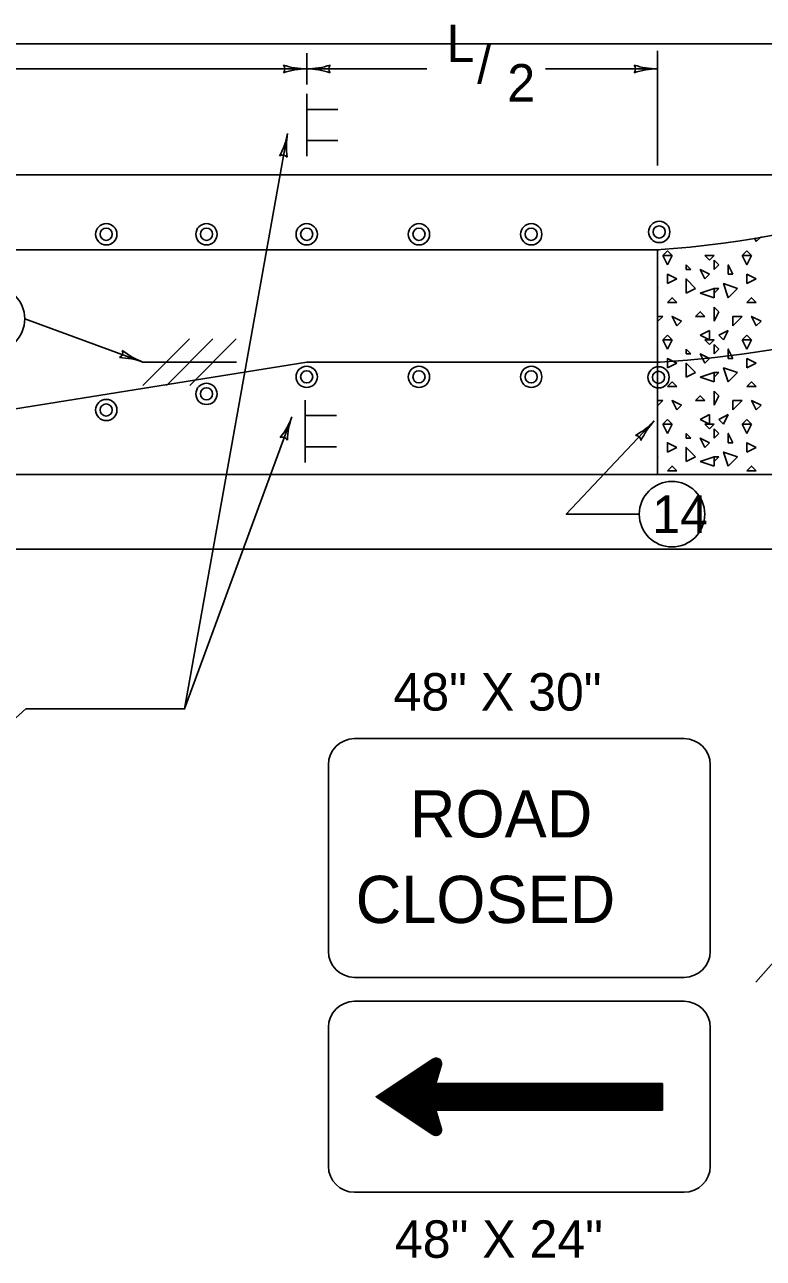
# Model space of a CAD drawing. Extents: x 1001.8 to 1053.4, y 1000.5 to 1021.5.
# Drawn here: x 1023.17 to 1027.12, y 1008.97 to 1015.56 of the extents above; entities that cross this region are included whole.
import ezdxf

# ---------------------------------------------------------------- set-up
doc = ezdxf.new("R2010")
doc.units = 0
doc.layers.add('Level 1', color=7, linetype='Continuous')

msp = doc.modelspace()

# ---------------------------------------------------------------- linework, layer by layer
at = {"layer": 'Level 1'}
for p, q in [((1007.25, 1015.4546), (1029.4498, 1015.4546)), ((1024.6763, 1015.4046), (1024.6763, 1015.2379)), ((1026.5513, 1014.8046), (1026.5513, 1015.4178)), ((1022.8479, 1015.3213), (1024.6763, 1015.3213)), ((1024.6763, 1015.3213), (1025.318, 1015.3213)), ((1025.9525, 1015.3213), (1026.5513, 1015.3213)), ((1024.6763, 1015.1879), (1024.6763, 1014.8546)), ((1024.6763, 1015.1046), (1024.843, 1015.1046)), ((1024.6763, 1014.9379), (1024.843, 1014.9379)), ((1007.25, 1014.7546), (1028.2417, 1014.7546)), ((1027.0793, 1014.3985), (1027.1043, 1014.4235)), ((1007.25, 1014.3546), (1026.5603, 1014.3546)), ((1026.5296, 1014.3535), (1026.5603, 1014.3546)), ((1026.5513, 1013.1546), (1026.5513, 1014.3548)), ((1026.6043, 1014.3485), (1026.5793, 1014.3235)), ((1026.6043, 1014.3485), (1026.6293, 1014.3235)), ((1027.0293, 1014.3485), (1027.0043, 1014.3235)), ((1027.0293, 1014.3485), (1027.0543, 1014.3235)), ((1026.5793, 1014.3235), (1026.6293, 1014.3235)), ((1026.5793, 1014.3235), (1026.6043, 1014.2735)), ((1026.5793, 1014.3235), (1026.6293, 1014.3235)), ((1026.6293, 1014.3235), (1026.6043, 1014.2735)), ((1026.7043, 1014.2735), (1026.7043, 1014.2485)), ((1026.7293, 1014.2485), (1026.7043, 1014.2735)), ((1026.8043, 1014.3235), (1026.8293, 1014.2985)), ((1026.8543, 1014.3235), (1026.8043, 1014.3235)), ((1026.8293, 1014.2985), (1026.8543, 1014.3235)), ((1026.8793, 1014.2735), (1026.8543, 1014.2985)), ((1026.8543, 1014.2985), (1026.8543, 1014.2485)), ((1026.8543, 1014.2485), (1026.8793, 1014.2735)), ((1027.0043, 1014.3235), (1027.0543, 1014.3235)), ((1027.0043, 1014.3235), (1027.0293, 1014.2735)), ((1027.0043, 1014.3235), (1027.0543, 1014.3235)), ((1027.0543, 1014.3235), (1027.0293, 1014.2735)), ((1026.7043, 1014.2485), (1026.7293, 1014.2485)), ((1026.8043, 1014.1985), (1026.8293, 1014.2235)), ((1026.9293, 1014.2235), (1026.9543, 1014.2235)), ((1026.5513, 1014.1456), (1026.5543, 1014.1485)), ((1026.6043, 1014.1735), (1026.6543, 1014.1985)), ((1026.7043, 1014.1235), (1026.7543, 1014.1485)), ((1026.7793, 1014.1235), (1026.8543, 1014.1485)), ((1026.8543, 1014.1485), (1026.8543, 1014.0985)), ((1026.8543, 1014.1485), (1026.8543, 1014.1235)), ((1026.8543, 1014.1235), (1026.8793, 1014.1485)), ((1026.8793, 1014.1485), (1026.8543, 1014.1485)), ((1026.9293, 1014.0985), (1026.9793, 1014.1485)), ((1027.0293, 1014.1735), (1027.0793, 1014.1985)), ((1026.8543, 1014.0985), (1026.7793, 1014.1235)), ((1026.6043, 1014.0735), (1026.6543, 1014.0735)), ((1026.8543, 1014.0485), (1026.8793, 1014.0235)), ((1026.8543, 1013.9735), (1026.8543, 1014.0485)), ((1026.8793, 1014.0235), (1026.8543, 1013.9735)), ((1027.0293, 1014.0735), (1027.0793, 1014.0735)), ((1026.5513, 1013.9706), (1026.5793, 1013.9985)), ((1026.6543, 1013.9485), (1026.6793, 1013.9735)), ((1026.7543, 1013.9985), (1026.8043, 1013.9985)), ((1026.9543, 1013.9485), (1027.0043, 1013.9985)), ((1027.0793, 1013.9485), (1027.1043, 1013.9735)), ((1023.801, 1013.6296), (1024.0497, 1013.8783)), ((1023.926, 1013.6296), (1024.1747, 1013.8783)), ((1024.051, 1013.6296), (1024.2997, 1013.8783)), ((1026.6043, 1013.8985), (1026.5793, 1013.8735)), ((1026.6043, 1013.8985), (1026.6293, 1013.8735)), ((1026.8293, 1013.9235), (1026.7793, 1013.8985)), ((1026.7793, 1013.8985), (1026.8293, 1013.8735)), ((1026.8293, 1013.8735), (1026.8293, 1013.9235)), ((1026.9293, 1013.9235), (1026.8793, 1013.8985)), ((1026.8793, 1013.8985), (1026.9043, 1013.8735)), ((1026.9043, 1013.8735), (1026.9293, 1013.9235)), ((1027.0293, 1013.8985), (1027.0043, 1013.8735)), ((1027.0293, 1013.8985), (1027.0543, 1013.8735)), ((1026.5793, 1013.8735), (1026.6293, 1013.8735)), ((1026.5793, 1013.8735), (1026.6043, 1013.8235)), ((1026.5793, 1013.8735), (1026.6293, 1013.8735)), ((1026.6293, 1013.8735), (1026.6043, 1013.8235)), ((1026.7043, 1013.8235), (1026.7043, 1013.7985)), ((1026.7293, 1013.7985), (1026.7043, 1013.8235)), ((1026.8043, 1013.8735), (1026.8293, 1013.8485)), ((1026.8543, 1013.8735), (1026.8043, 1013.8735)), ((1026.8293, 1013.8485), (1026.8543, 1013.8735)), ((1026.8793, 1013.8235), (1026.8543, 1013.8485)), ((1026.8543, 1013.8485), (1026.8543, 1013.7985)), ((1026.8543, 1013.7985), (1026.8793, 1013.8235)), ((1027.0043, 1013.8735), (1027.0543, 1013.8735)), ((1027.0043, 1013.8735), (1027.0293, 1013.8235)), ((1027.0043, 1013.8735), (1027.0543, 1013.8735)), ((1027.0543, 1013.8735), (1027.0293, 1013.8235)), ((1020.9263, 1013.1546), (1024.6763, 1013.7546)), ((1023.801, 1013.7546), (1024.301, 1013.7546)), ((1023.801, 1013.7546), (1024.301, 1013.7546)), ((1026.5654, 1013.7546), (1024.6763, 1013.7546)), ((1026.6043, 1013.7235), (1026.6543, 1013.7485)), ((1026.7043, 1013.7985), (1026.7293, 1013.7985)), ((1026.8043, 1013.7485), (1026.8293, 1013.7735)), ((1026.9293, 1013.7735), (1026.9543, 1013.7735)), ((1027.0293, 1013.7235), (1027.0793, 1013.7485)), ((1026.5513, 1013.6956), (1026.5543, 1013.6985)), ((1026.7043, 1013.6735), (1026.7543, 1013.6985)), ((1026.7793, 1013.6735), (1026.8543, 1013.6985)), ((1026.8543, 1013.6985), (1026.8543, 1013.6485)), ((1026.8543, 1013.6985), (1026.8543, 1013.6735)), ((1026.8543, 1013.6735), (1026.8793, 1013.6985)), ((1026.8793, 1013.6985), (1026.8543, 1013.6985)), ((1026.9293, 1013.6485), (1026.9793, 1013.6985)), ((1026.6043, 1013.6235), (1026.6543, 1013.6235)), ((1026.8543, 1013.6485), (1026.7793, 1013.6735)), ((1027.0293, 1013.6235), (1027.0793, 1013.6235)), ((1024.6681, 1013.5518), (1024.6681, 1013.2184)), ((1026.5513, 1013.5206), (1026.5793, 1013.5485)), ((1026.7543, 1013.5485), (1026.8043, 1013.5485)), ((1026.8543, 1013.5985), (1026.8793, 1013.5735)), ((1026.8543, 1013.5235), (1026.8543, 1013.5985)), ((1026.8793, 1013.5735), (1026.8543, 1013.5235)), ((1026.9543, 1013.4985), (1027.0043, 1013.5485)), ((1026.6543, 1013.4985), (1026.6793, 1013.5235)), ((1027.0793, 1013.4985), (1027.1043, 1013.5235)), ((1024.0236, 1011.9013), (1024.5968, 1013.4614)), ((1024.6681, 1013.4684), (1024.8348, 1013.4684)), ((1026.6043, 1013.4485), (1026.5793, 1013.4235)), ((1026.5793, 1013.4235), (1026.6293, 1013.4235)), ((1026.5793, 1013.4235), (1026.6043, 1013.3735)), ((1026.5793, 1013.4235), (1026.6293, 1013.4235)), ((1026.6043, 1013.4485), (1026.6293, 1013.4235)), ((1026.6293, 1013.4235), (1026.6043, 1013.3735)), ((1026.8293, 1013.4735), (1026.7793, 1013.4485)), ((1026.7793, 1013.4485), (1026.8293, 1013.4235)), ((1026.8043, 1013.4235), (1026.8293, 1013.3985)), ((1026.8543, 1013.4235), (1026.8043, 1013.4235)), ((1026.8293, 1013.4235), (1026.8293, 1013.4735)), ((1026.8293, 1013.3985), (1026.8543, 1013.4235)), ((1026.9293, 1013.4735), (1026.8793, 1013.4485)), ((1026.8793, 1013.4485), (1026.9043, 1013.4235)), ((1026.9043, 1013.4235), (1026.9293, 1013.4735)), ((1027.0293, 1013.4485), (1027.0043, 1013.4235)), ((1027.0043, 1013.4235), (1027.0543, 1013.4235)), ((1027.0043, 1013.4235), (1027.0293, 1013.3735)), ((1027.0043, 1013.4235), (1027.0543, 1013.4235)), ((1027.0293, 1013.4485), (1027.0543, 1013.4235)), ((1027.0543, 1013.4235), (1027.0293, 1013.3735)), ((1026.7043, 1013.3735), (1026.7043, 1013.3485)), ((1026.7293, 1013.3485), (1026.7043, 1013.3735)), ((1026.8793, 1013.3735), (1026.8543, 1013.3985)), ((1026.8543, 1013.3985), (1026.8543, 1013.3485)), ((1026.8543, 1013.3485), (1026.8793, 1013.3735)), ((1024.6681, 1013.3018), (1024.8348, 1013.3018)), ((1026.6043, 1013.2735), (1026.6543, 1013.2985)), ((1026.7043, 1013.3485), (1026.7293, 1013.3485)), ((1026.8043, 1013.2985), (1026.8293, 1013.3235)), ((1026.9293, 1013.3235), (1026.9543, 1013.3235)), ((1027.0293, 1013.2735), (1027.0793, 1013.2985)), ((1026.5513, 1013.2456), (1026.5543, 1013.2485)), ((1026.7043, 1013.2235), (1026.7543, 1013.2485)), ((1026.7793, 1013.2235), (1026.8543, 1013.2485)), ((1026.8543, 1013.1985), (1026.7793, 1013.2235)), ((1026.8543, 1013.2485), (1026.8543, 1013.1985)), ((1026.8543, 1013.2485), (1026.8543, 1013.2235)), ((1026.8543, 1013.2235), (1026.8793, 1013.2485)), ((1026.8793, 1013.2485), (1026.8543, 1013.2485)), ((1026.9293, 1013.1985), (1026.9793, 1013.2485)), ((1007.25, 1013.1546), (1026.5513, 1013.1546)), ((1028.8064, 1013.1546), (1026.5513, 1013.1546)), ((1026.6043, 1013.1735), (1026.6543, 1013.1735)), ((1027.0293, 1013.1735), (1027.0793, 1013.1735)), ((1007.25, 1012.7546), (1035.25, 1012.7546)), ((1025.047, 1009.8288), (1025.3504, 1010.0302)), ((1025.2893, 1009.9895), (1025.3755, 1009.9323)), ((1025.2936, 1009.9924), (1025.377, 1009.937)), ((1025.2979, 1009.9952), (1025.3785, 1009.9418)), ((1025.3023, 1009.9981), (1025.3799, 1009.9466)), ((1025.3066, 1010.001), (1025.3814, 1009.9513)), ((1025.3109, 1010.0038), (1025.3829, 1009.9561)), ((1025.3153, 1010.0067), (1025.3844, 1009.9608)), ((1025.3196, 1010.0096), (1025.3859, 1009.9656)), ((1025.3239, 1010.0125), (1025.3874, 1009.9703)), ((1025.3283, 1010.0153), (1025.3889, 1009.9752)), ((1025.3326, 1010.0182), (1025.3903, 1009.9798)), ((1025.3369, 1010.0211), (1025.3918, 1009.9846)), ((1025.3413, 1010.024), (1025.3933, 1009.9893)), ((1025.3455, 1010.0268), (1025.3949, 1009.9941)), ((1025.3498, 1010.0298), (1025.3963, 1009.9989)), ((1025.3545, 1010.0323), (1025.3968, 1010.0043)), ((1025.3603, 1010.0343), (1025.3964, 1010.0103)), ((1025.3655, 1009.9005), (1025.3955, 1009.9962)), ((1025.3678, 1010.035), (1025.3942, 1010.0175)), ((1025.1898, 1009.9234), (1025.3655, 1009.8068)), ((1025.1942, 1009.9263), (1025.3655, 1009.8126)), ((1025.1984, 1009.9293), (1025.3655, 1009.8183)), ((1025.2028, 1009.9321), (1025.3655, 1009.8241)), ((1025.2071, 1009.9349), (1025.3655, 1009.8298)), ((1025.2114, 1009.9378), (1025.3655, 1009.8355)), ((1025.2158, 1009.9408), (1025.3655, 1009.8413)), ((1025.2201, 1009.9436), (1025.3655, 1009.847)), ((1025.2244, 1009.9464), (1025.3655, 1009.8528)), ((1025.2287, 1009.9493), (1025.3655, 1009.8586)), ((1025.2331, 1009.9522), (1025.3655, 1009.8643)), ((1025.2374, 1009.9551), (1025.3655, 1009.8701)), ((1025.2417, 1009.9579), (1025.3655, 1009.8758)), ((1025.246, 1009.9608), (1025.3655, 1009.8815)), ((1025.2504, 1009.9637), (1025.3655, 1009.8873)), ((1025.2548, 1009.9666), (1025.3655, 1009.893)), ((1025.259, 1009.9693), (1025.3655, 1009.8988)), ((1025.2633, 1009.9723), (1025.3665, 1009.9038)), ((1025.2677, 1009.9752), (1025.3681, 1009.9085)), ((1025.272, 1009.9781), (1025.3695, 1009.9133)), ((1025.2763, 1009.9808), (1025.371, 1009.918)), ((1025.2806, 1009.9838), (1025.3725, 1009.9228)), ((1025.285, 1009.9867), (1025.3739, 1009.9276)), ((1025.0903, 1009.8575), (1025.3968, 1009.6541)), ((1025.0946, 1009.8603), (1025.3957, 1009.6605)), ((1025.0989, 1009.8632), (1025.3935, 1009.6678)), ((1025.1033, 1009.8661), (1025.3913, 1009.6749)), ((1025.1077, 1009.8689), (1025.3889, 1009.6823)), ((1025.112, 1009.8718), (1025.3867, 1009.6895)), ((1025.1163, 1009.8747), (1025.3844, 1009.6967)), ((1025.1206, 1009.8775), (1025.3821, 1009.704)), ((1025.1249, 1009.8805), (1025.3798, 1009.7113)), ((1025.1293, 1009.8833), (1025.3776, 1009.7184)), ((1025.1336, 1009.8861), (1025.3753, 1009.7257)), ((1025.1379, 1009.889), (1025.3731, 1009.733)), ((1025.1423, 1009.8918), (1025.3708, 1009.7403)), ((1025.1465, 1009.8948), (1025.3685, 1009.7475)), ((1025.1508, 1009.8976), (1025.3663, 1009.7548)), ((1025.1552, 1009.9005), (1025.3655, 1009.7609)), ((1025.1595, 1009.9034), (1025.3655, 1009.7667)), ((1025.1639, 1009.9063), (1025.3655, 1009.7724)), ((1025.1682, 1009.9091), (1025.3655, 1009.7782)), ((1025.1724, 1009.912), (1025.3655, 1009.7839)), ((1025.1768, 1009.9148), (1025.3655, 1009.7897)), ((1025.1812, 1009.9178), (1025.3655, 1009.7954)), ((1025.1855, 1009.9205), (1025.3655, 1009.8012)), ((1025.3655, 1009.9005), (1026.5779, 1009.9005)), ((1025.3655, 1009.757), (1025.3655, 1009.9005)), ((1025.3655, 1009.8958), (1026.5779, 1009.8958)), ((1025.3655, 1009.891), (1026.5779, 1009.891)), ((1025.3655, 1009.8861), (1026.5779, 1009.8861)), ((1025.3655, 1009.8814), (1026.5779, 1009.8814)), ((1025.3655, 1009.8766), (1026.5779, 1009.8766)), ((1025.3655, 1009.867), (1026.5779, 1009.867)), ((1025.3655, 1009.8622), (1026.5779, 1009.8622)), ((1025.3655, 1009.8575), (1026.5779, 1009.8575)), ((1025.3683, 1009.8723), (1026.5808, 1009.8723)), ((1026.5779, 1009.757), (1026.5779, 1009.9005)), ((1025.047, 1009.8288), (1025.3504, 1009.6274)), ((1025.0513, 1009.8317), (1025.3666, 1009.6224)), ((1025.0558, 1009.8345), (1025.3739, 1009.6233)), ((1025.06, 1009.8374), (1025.3797, 1009.6253)), ((1025.0643, 1009.8402), (1025.3843, 1009.6279)), ((1025.0686, 1009.8431), (1025.3881, 1009.6312)), ((1025.073, 1009.8459), (1025.3913, 1009.6348)), ((1025.0773, 1009.8488), (1025.3937, 1009.6389)), ((1025.0817, 1009.8517), (1025.3955, 1009.6434)), ((1025.0859, 1009.8546), (1025.3966, 1009.6484)), ((1025.3655, 1009.8527), (1026.5779, 1009.8527)), ((1025.3655, 1009.8478), (1026.5779, 1009.8478)), ((1025.3655, 1009.8431), (1026.5779, 1009.8431)), ((1025.3655, 1009.8383), (1026.5779, 1009.8383)), ((1025.3655, 1009.8336), (1026.5779, 1009.8336)), ((1025.3655, 1009.8288), (1026.5779, 1009.8288)), ((1025.3655, 1009.8239), (1026.5779, 1009.8239)), ((1025.3655, 1009.8192), (1026.5779, 1009.8192)), ((1025.3655, 1009.8144), (1026.5786, 1009.8144)), ((1025.3655, 1009.8096), (1026.5779, 1009.8096)), ((1025.3655, 1009.8048), (1026.5779, 1009.8048)), ((1025.3655, 1009.8), (1026.5779, 1009.8)), ((1025.3655, 1009.7953), (1026.5779, 1009.7953)), ((1025.3655, 1009.7904), (1026.5779, 1009.7904)), ((1025.3655, 1009.7857), (1026.5779, 1009.7857)), ((1025.3655, 1009.7809), (1026.5779, 1009.7809)), ((1025.3655, 1009.7761), (1026.5779, 1009.7761)), ((1025.3655, 1009.7713), (1026.5779, 1009.7713)), ((1025.3655, 1009.7665), (1026.5779, 1009.7665)), ((1025.3655, 1009.7618), (1026.5779, 1009.7618)), ((1025.3655, 1009.757), (1026.5779, 1009.757)), ((1025.3655, 1009.757), (1025.3955, 1009.6613))]:
    msp.add_line(p, q, dxfattribs=at)
for points in [[(1024.5738, 1014.9756), (1024.0236, 1011.9013), (1023.1753, 1011.9013), (1022.4874, 1011.2819)], [(1027.0793, 1014.3985), (1027.0697, 1014.4177)], [(1027.1034, 1014.4239), (1027.1043, 1014.4235)], [(1026.9293, 1014.2235), (1026.9293, 1014.2735), (1026.9543, 1014.2235)], [(1026.6043, 1014.1735), (1026.6043, 1014.2235), (1026.6543, 1014.1985)], [(1026.8043, 1014.1985), (1026.7793, 1014.2485), (1026.8293, 1014.2235)], [(1027.0293, 1014.1735), (1027.0293, 1014.2235), (1027.0793, 1014.1985)], [(1026.5513, 1014.1495), (1026.5543, 1014.1485)], [(1026.7043, 1014.1235), (1026.7043, 1014.1985), (1026.7543, 1014.1485)], [(1026.9293, 1014.0985), (1026.9043, 1014.1735), (1026.9793, 1014.1485)], [(1026.6043, 1014.0735), (1026.6293, 1014.0985), (1026.6543, 1014.0735)], [(1027.0293, 1014.0735), (1027.0543, 1014.0985), (1027.0793, 1014.0735)], [(1026.7543, 1013.9985), (1026.7793, 1014.0235), (1026.8043, 1013.9985)], [(1023.1688, 1013.9854), (1023.801, 1013.7546)], [(1026.5513, 1013.9985), (1026.5793, 1013.9985)], [(1026.6543, 1013.9485), (1026.6293, 1013.9985), (1026.6793, 1013.9735)], [(1026.9543, 1013.9485), (1026.9543, 1013.9985), (1027.0043, 1013.9985)], [(1027.0793, 1013.9485), (1027.0543, 1013.9985), (1027.1043, 1013.9735)], [(1026.9293, 1013.7735), (1026.9293, 1013.8235), (1026.9543, 1013.7735)], [(1026.6043, 1013.7235), (1026.6043, 1013.7735), (1026.6543, 1013.7485)], [(1026.7043, 1013.6735), (1026.7043, 1013.7485), (1026.7543, 1013.6985)], [(1026.8043, 1013.7485), (1026.7793, 1013.7985), (1026.8293, 1013.7735)], [(1027.0293, 1013.7235), (1027.0293, 1013.7735), (1027.0793, 1013.7485)], [(1026.5513, 1013.6995), (1026.5543, 1013.6985)], [(1026.9293, 1013.6485), (1026.9043, 1013.7235), (1026.9793, 1013.6985)], [(1026.6043, 1013.6235), (1026.6293, 1013.6485), (1026.6543, 1013.6235)], [(1027.0293, 1013.6235), (1027.0543, 1013.6485), (1027.0793, 1013.6235)], [(1026.5513, 1013.5485), (1026.5793, 1013.5485)], [(1026.6543, 1013.4985), (1026.6293, 1013.5485), (1026.6793, 1013.5235)], [(1026.7543, 1013.5485), (1026.7793, 1013.5735), (1026.8043, 1013.5485)], [(1026.9543, 1013.4985), (1026.9543, 1013.5485), (1027.0043, 1013.5485)], [(1027.0793, 1013.4985), (1027.0543, 1013.5485), (1027.1043, 1013.5235)], [(1027.0758, 1010.4408), (1028.2482, 1011.7662), (1027.7188, 1011.7662), (1028.9668, 1013.5839)], [(1026.4535, 1012.9417), (1026.0637, 1012.9417), (1026.5338, 1013.4398)], [(1026.9293, 1013.3235), (1026.9293, 1013.3735), (1026.9543, 1013.3235)], [(1026.6043, 1013.2735), (1026.6043, 1013.3235), (1026.6543, 1013.2985)], [(1026.7043, 1013.2235), (1026.7043, 1013.2985), (1026.7543, 1013.2485)], [(1026.8043, 1013.2985), (1026.7793, 1013.3485), (1026.8293, 1013.3235)], [(1027.0293, 1013.2735), (1027.0293, 1013.3235), (1027.0793, 1013.2985)], [(1026.5513, 1013.2495), (1026.5543, 1013.2485)], [(1026.9293, 1013.1985), (1026.9043, 1013.2735), (1026.9793, 1013.2485)], [(1026.6043, 1013.1735), (1026.6293, 1013.1985), (1026.6543, 1013.1735)], [(1027.0293, 1013.1735), (1027.0543, 1013.1985), (1027.0793, 1013.1735)], [(1024.9319, 1011.7424), (1026.6931, 1011.7424)], [(1024.7919, 1010.6067), (1024.7919, 1011.6024)], [(1026.8331, 1011.6024), (1026.8331, 1010.6067)], [(1024.9319, 1010.4667), (1026.6931, 1010.4667)], [(1024.9318, 1010.339), (1026.693, 1010.339)], [(1024.7918, 1010.199), (1024.7918, 1009.4584)], [(1026.833, 1009.4584), (1026.833, 1010.199)], [(1024.9318, 1009.3184), (1026.693, 1009.3184)]]:
    msp.add_lwpolyline(points, dxfattribs=at)
for points in [[(1025.3504, 1009.6274), (1025.047, 1009.8288), (1025.3504, 1010.0302), (1025.3587, 1010.0339), (1025.3634, 1010.0348), (1025.3718, 1010.0347), (1025.3794, 1010.0323), (1025.3863, 1010.0279), (1025.3905, 1010.0236), (1025.3936, 1010.0188), (1025.3953, 1010.0146), (1025.3967, 1010.0083), (1025.3967, 1010.0022), (1025.3959, 1009.9978), (1025.3955, 1009.9962), (1025.3655, 1009.9005), (1025.3655, 1009.757), (1025.3955, 1009.6613), (1025.3968, 1009.6549), (1025.3966, 1009.6485), (1025.3955, 1009.6434), (1025.3937, 1009.6389), (1025.3913, 1009.6348), (1025.3881, 1009.6312), (1025.3843, 1009.6279), (1025.3797, 1009.6253), (1025.3739, 1009.6233), (1025.3666, 1009.6224), (1025.3595, 1009.6234), (1025.3537, 1009.6255)], [(1025.8843, 1009.757), (1025.8843, 1009.9005), (1025.3655, 1009.9005), (1025.3655, 1009.757)]]:
    msp.add_lwpolyline(points, close=True, dxfattribs=at)
for centre, radius in [((1023.6048, 1014.4374), 0.0569), ((1024.1405, 1014.4374), 0.0569), ((1024.6762, 1014.4374), 0.0569), ((1025.2762, 1014.4374), 0.0569), ((1025.8762, 1014.4374), 0.0569), ((1026.5603, 1014.4498), 0.0569), ((1026.5603, 1014.4498), 0.0325), ((1023.6048, 1014.4374), 0.0325), ((1024.1405, 1014.4374), 0.0325), ((1024.6762, 1014.4374), 0.0325), ((1025.2762, 1014.4374), 0.0325), ((1025.8762, 1014.4374), 0.0325), ((1022.9938, 1013.9854), 0.175), ((1024.6761, 1013.6756), 0.0569), ((1024.6761, 1013.6756), 0.0325), ((1025.2761, 1013.6756), 0.0569), ((1025.2761, 1013.6756), 0.0325), ((1025.8761, 1013.6756), 0.0569), ((1025.8761, 1013.6756), 0.0325), ((1026.5567, 1013.673), 0.0569), ((1026.5567, 1013.673), 0.0325), ((1024.1405, 1013.5846), 0.0569), ((1024.1405, 1013.5846), 0.0325), ((1023.6048, 1013.4985), 0.0569), ((1023.6048, 1013.4985), 0.0325), ((1026.6285, 1012.9417), 0.175)]:
    msp.add_circle(centre, radius, dxfattribs=at)
for centre, radius, start, end in [((1024.5278, 1015.3213), 0.0313, 318.7746, 40.89129), ((1024.6763, 1015.7119), 0.3906, 251.34716, 269.99389), ((1024.6763, 1015.7119), 0.3906, 270, 288.66878), ((1024.8249, 1015.3212), 0.0313, 138.7746, 220.89129), ((1026.4028, 1015.3213), 0.0313, 318.7746, 40.89129), ((1026.5513, 1015.7119), 0.3906, 251.34716, 269.99389), ((1024.6763, 1014.9306), 0.3906, 90, 108.66878), ((1024.6763, 1015.7119), 0.3906, 269.98778, 270), ((1024.6763, 1014.9306), 0.3906, 89.98778, 90), ((1024.6763, 1014.9306), 0.3906, 71.34716, 89.99389), ((1026.5513, 1014.9306), 0.3906, 90, 108.66878), ((1026.2198, 1019.5304), 5.1861, 273.61679, 305.23956), ((1026.5513, 1014.9306), 0.3906, 89.98778, 90), ((1024.1892, 1015.0444), 0.3906, 331.20093, 349.84766), ((1024.9583, 1014.9068), 0.3906, 169.85378, 188.52256), ((1024.9583, 1014.9068), 0.3906, 169.84155, 169.85378), ((1024.5475, 1014.8294), 0.0313, 38.62837, 120.74507), ((1026.2198, 1019.5304), 5.7861, 273.42408, 296.55332), ((1023.6615, 1013.8056), 0.0312, 298.71755, 20.83424), ((1023.935, 1014.1215), 0.3906, 231.29011, 249.93684), ((1023.667, 1013.3876), 0.3906, 69.94295, 88.61174), ((1023.667, 1013.3876), 0.3906, 69.93073, 69.94295), ((1024.2301, 1013.5961), 0.3906, 321.17408, 339.82081), ((1024.9634, 1013.3267), 0.3906, 159.82693, 178.49571), ((1024.9634, 1013.3267), 0.3906, 159.8147, 159.82693), ((1026.2497, 1013.7079), 0.3906, 298.00373, 316.65046), ((1026.8178, 1013.1716), 0.3906, 136.65657, 155.32535), ((1026.8178, 1013.1716), 0.3906, 136.64434, 136.65657), ((1024.5455, 1013.322), 0.0313, 28.60152, 110.71822), ((1026.4318, 1013.3318), 0.0313, 5.43117, 87.54786), ((1024.9319, 1011.6024), 0.14, 90, 180), ((1026.6931, 1011.6024), 0.14, 0, 90), ((1024.9319, 1010.6067), 0.14, 180, 270), ((1026.6931, 1010.6067), 0.14, 270, 0), ((1024.9318, 1010.199), 0.14, 90, 180), ((1026.693, 1010.199), 0.14, 0, 90), ((1025.367, 1010.0052), 0.0299, 341.68373, 123.56689), ((1025.367, 1009.6523), 0.0299, 236.43311, 17.38942), ((1024.9318, 1009.4584), 0.14, 180, 270), ((1026.693, 1009.4584), 0.14, 270, 0)]:
    msp.add_arc(centre, radius, start, end, dxfattribs=at)

# ---------------------------------------------------------------- texts
for s, height, p in [('L', 0.2, (1025.4236, 1015.3573)), ('/', 0.2, (1025.587, 1015.2425)), ('2', 0.2, (1025.7484, 1015.1468)), ('14', 0.2, (1026.523, 1012.8417)), ('48" X 30"', 0.2, (1025.1401, 1011.8924)), ('ROAD', 0.25232, (1025.2278, 1011.2145)), ('CLOSED', 0.25232, (1024.9378, 1010.7572)), ('48" X 24"', 0.2, (1025.1478, 1008.9684))]:
    msp.add_text(s, height=height, dxfattribs=at).set_placement(p)

doc.saveas('drawing.dxf')
